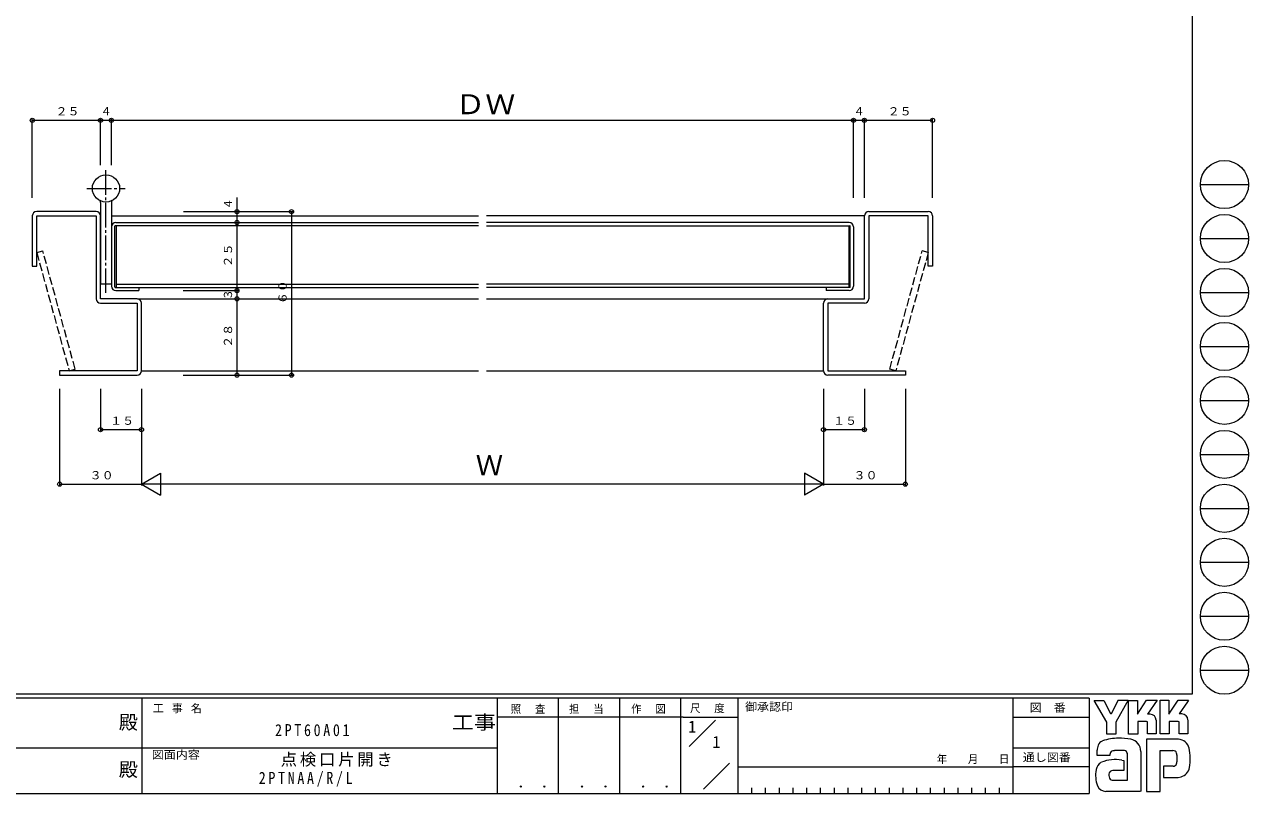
# Model space of a CAD drawing. Units: millimetres on the paper. Extents: x -420 to 373, y -297 to 267.
# Drawn here: x -75.8 to 372.9, y -297 to -14.9 of the extents above; entities that cross this region are included whole.
import ezdxf
from ezdxf.enums import TextEntityAlignment as Align

# ---------------------------------------------------------------- set-up
doc = ezdxf.new("R2010")
doc.units = ezdxf.units.MM
doc.linetypes.add('CHAIN2', pattern=[12, 9, -1, 1, -1])
doc.linetypes.add('DASHED3', pattern=[4, 3, -1])
for name, color, linetype, lineweight in [('0-4_YKK_12', 6, 'Continuous', 9), ('0-5_YSS_K', 7, 'Continuous', 9), ('0-A_YKK_W1', 7, 'Continuous', 9), ('0-B_YKK_W2', 2, 'DASHED3', 9), ('0-C_YKK_W4', 3, 'Continuous', 9), ('0-D_YKK_W3', 7, 'Continuous', 9)]:
    doc.layers.add(name, color=color, linetype=linetype, lineweight=lineweight)
doc.layers.add('0-6_YKK_13', color=3, linetype='Continuous')
doc.styles.add('ＭＳ ゴシック', font='')
doc.styles.get('ＭＳ ゴシック').set_extended_font_data('MS Gothic')

msp = doc.modelspace()

# ---------------------------------------------------------------- linework, layer by layer
at = {"layer": '0-4_YKK_12'}
for p, q in [((-72.875, -78.528), (-72.875, -49.528)), ((-47.875, -66.528), (-47.875, -49.528)), ((-43.875, -66.528), (-43.875, -49.528)), ((-43.875, -50.028), (228.124, -50.028)), ((228.124, -78.528), (228.124, -49.528)), ((228.124, -50.028), (232.124, -50.028)), ((232.124, -78.528), (232.124, -49.528)), ((232.124, -50.028), (257.124, -50.028)), ((257.124, -78.528), (257.124, -49.528)), ((2.125, -78.317), (2.125, -87.528)), ((-17.47, -83.528), (22.625, -83.528)), ((-17.47, -83.528), (2.625, -83.528)), ((22.125, -83.528), (22.125, -143.528)), ((2.125, -87.528), (2.125, -112.528)), ((-17.544, -112.528), (2.625, -112.528)), ((2.125, -112.528), (2.125, -115.528)), ((2.125, -115.528), (2.125, -143.528)), ((-17.624, -143.528), (22.625, -143.528)), ((-17.624, -143.528), (2.625, -143.528)), ((-62.875, -148.528), (-62.875, -184.028)), ((-47.875, -148.528), (-47.875, -164.028)), ((-32.875, -148.528), (-32.875, -184.028)), ((-32.875, -148.528), (-32.875, -184.028)), ((217.124, -148.528), (217.124, -184.028)), ((217.124, -148.528), (217.124, -184.028)), ((232.124, -148.528), (232.124, -164.028)), ((247.124, -148.528), (247.124, -184.028)), ((-47.875, -163.528), (-32.875, -163.528)), ((217.124, -163.528), (232.124, -163.528)), ((-62.875, -183.528), (-32.875, -183.528)), ((-32.875, -183.528), (-25.946, -179.528)), ((217.124, -183.528), (-32.875, -183.528)), ((-32.875, -183.528), (-25.946, -187.528)), ((-25.946, -179.528), (-25.946, -187.528)), ((210.196, -179.528), (210.196, -187.528)), ((217.124, -183.528), (210.196, -179.528)), ((217.124, -183.528), (210.196, -187.528)), ((217.124, -183.528), (247.124, -183.528))]:
    msp.add_line(p, q, dxfattribs=at)
msp.add_lwpolyline([(-72.875, -50.028), (-47.875, -50.028), (-43.875, -50.028)], dxfattribs=at)
for centre in [(-72.875, -50.028), (-47.875, -50.028), (-47.875, -50.028), (-43.875, -50.028), (-43.875, -50.028), (228.124, -50.028), (228.124, -50.028), (232.124, -50.028), (232.124, -50.028), (257.124, -50.028), (2.125, -83.528), (22.125, -83.528), (2.125, -87.528), (2.125, -87.528), (2.125, -112.528), (2.125, -112.528), (2.125, -115.528), (2.125, -115.528), (2.125, -143.528), (22.125, -143.528), (-47.875, -163.528), (-32.875, -163.528), (217.124, -163.528), (232.124, -163.528), (-62.875, -183.528), (247.124, -183.528)]:
    msp.add_circle(centre, 0.75, dxfattribs=at)
at = {"layer": '0-5_YSS_K'}
for p, q in [((352.3, 264.4), (352.3, -260.6)), ((355.276, -73.616), (372.916, -73.616)), ((355.276, -93.412), (372.916, -93.412)), ((355.276, -113.208), (372.916, -113.208)), ((355.276, -133.004), (372.916, -133.004)), ((355.276, -152.8), (372.916, -152.8)), ((355.276, -172.596), (372.916, -172.596)), ((355.276, -192.392), (372.916, -192.392)), ((355.276, -212.188), (372.916, -212.188)), ((355.276, -231.984), (372.916, -231.984)), ((355.276, -251.78), (372.916, -251.78)), ((352.3, -260.6), (-417.7, -260.6)), ((314.5, -262), (-417.7, -262)), ((-32.7, -262), (-32.7, -297)), ((97.5, -262), (97.5, -297)), ((119.9, -262), (119.9, -297)), ((142.3, -262), (142.3, -297)), ((164.7, -262), (164.7, -297)), ((185.7, -262), (185.7, -297)), ((286.5, -262), (286.5, -297)), ((314.5, -262), (314.5, -297)), ((319.851, -262.906), (322.364, -267.609)), ((325.136, -262.798), (322.581, -267.771)), ((328.762, -262.798), (324.229, -270.826)), ((325.136, -262.798), (328.762, -262.798)), ((328.96, -275.231), (328.96, -262.825)), ((328.96, -262.825), (332.176, -262.825)), ((332.176, -267.923), (335.555, -262.771)), ((332.176, -262.825), (332.176, -267.923)), ((335.555, -262.771), (339.38, -262.771)), ((339.38, -262.771), (335.84, -267.906)), ((340.474, -275.123), (340.474, -262.717)), ((340.474, -262.717), (343.745, -262.717)), ((343.745, -267.908), (347.178, -262.717)), ((343.745, -262.717), (343.745, -267.908)), ((347.178, -262.717), (350.962, -262.717)), ((350.583, -263.365), (347.461, -267.825)), ((350.962, -262.717), (350.583, -263.365)), ((165.684, -268.999), (97.5, -268.999)), ((165.684, -268.999), (185.7, -268.999)), ((286.5, -269), (314.5, -269)), ((322.364, -267.609), (322.581, -267.771)), ((336.879, -267.906), (335.84, -267.906)), ((348.501, -267.825), (347.461, -267.825)), ((167.87, -279.736), (177.564, -270.043)), ((320.932, -275.258), (320.932, -270.799)), ((324.229, -270.826), (324.229, -275.258)), ((335.474, -270.582), (332.284, -270.582)), ((332.284, -270.582), (332.284, -275.231)), ((335.906, -270.744), (335.474, -270.582)), ((335.906, -275.15), (335.906, -270.744)), ((339.042, -270.069), (339.042, -275.15)), ((347.502, -275.096), (347.502, -270.717)), ((350.664, -270.069), (350.664, -275.096)), ((324.229, -275.258), (320.932, -275.258)), ((332.284, -275.231), (328.96, -275.231)), ((335.528, -277.096), (335.528, -296.206)), ((347.124, -277.096), (335.528, -277.096)), ((339.042, -275.15), (335.906, -275.15)), ((343.88, -275.123), (340.474, -275.123)), ((347.502, -275.046), (347.553, -275.096)), ((350.664, -275.096), (347.502, -275.096)), ((-160.1, -280.199), (-31.3, -280.199)), ((-31.3, -280.199), (97.5, -280.199)), ((286.5, -280.199), (314.5, -280.199)), ((327.446, -281.205), (323.748, -281.275)), ((328.527, -292.071), (328.527, -282.34)), ((333.42, -281.583), (333.42, -296.179)), ((340.555, -296.206), (340.555, -281.259)), ((340.555, -281.259), (345.204, -281.259)), ((173.172, -295.345), (182.696, -285.821)), ((326.473, -284.773), (327.176, -284.935)), ((327.176, -284.935), (327.176, -288.53)), ((341.772, -286.989), (341.772, -291.125)), ((345.313, -286.989), (341.772, -286.989)), ((346.673, -282.756), (346.691, -285.391)), ((185.7, -287.2), (286.5, -287.2)), ((314.5, -287.199), (286.5, -287.199)), ((327.176, -288.53), (323.181, -288.535)), ((341.772, -291.125), (347.097, -291.125)), ((347.097, -291.125), (348.178, -290.882)), ((190.74, -294.9), (190.74, -297)), ((195.78, -294.9), (195.78, -297)), ((200.82, -294.9), (200.82, -297)), ((205.86, -294.9), (205.86, -297)), ((210.9, -294.9), (210.9, -297)), ((215.94, -294.9), (215.94, -297)), ((220.98, -294.9), (220.98, -297)), ((226.02, -294.9), (226.02, -297)), ((231.06, -294.9), (231.06, -297)), ((236.1, -294.9), (236.1, -297)), ((241.14, -294.9), (241.14, -297)), ((246.18, -294.9), (246.18, -297)), ((251.22, -294.9), (251.22, -297)), ((256.26, -294.9), (256.26, -297)), ((261.3, -294.9), (261.3, -297)), ((266.34, -294.9), (266.34, -297)), ((271.38, -294.9), (271.38, -297)), ((276.42, -294.9), (276.42, -297)), ((281.46, -294.9), (281.46, -297)), ((322.905, -292.071), (328.527, -292.071)), ((328.095, -292.071), (328.446, -292.071)), ((328.527, -292.07), (328.528, -292.071)), ((-417.7, -297), (314.5, -297)), ((322.067, -296.26), (320.58, -296.26)), ((333.095, -296.233), (322.067, -296.26)), ((333.42, -296.179), (333.095, -296.233)), ((335.528, -296.206), (339.771, -296.206)), ((339.771, -296.206), (340.555, -296.206))]:
    msp.add_line(p, q, dxfattribs=at)
for points in [[(320.932, -270.799), (316.337, -262.906), (319.851, -262.906)], [(347.502, -270.717), (347.069, -270.555), (343.88, -270.555), (343.88, -275.123)], [(322.067, -283.07), (317.418, -283.07), (317.418, -281.141)]]:
    msp.add_lwpolyline(points, dxfattribs=at)
for centre in [(364.096, -73.616), (364.096, -93.412), (364.096, -113.208), (364.096, -133.004), (364.096, -152.8), (364.096, -172.596), (364.096, -192.392), (364.096, -212.188), (364.096, -231.984), (364.096, -251.78)]:
    msp.add_circle(centre, 8.82, dxfattribs=at)
for centre, radius, start, end in [((336.879, -270.069), 2.163, 0.00165, 89.99603), ((348.5, -269.988), 2.163, 0.00165, 89.99603), ((320.106, -280.055), 2.444, 109.02126, 161.51263), ((325.222, -294.401), 17.68, 89.89165, 109.30847), ((325.741, -297.463), 20.748, 78.78009, 91.46938), ((329.03, -281.496), 4.449, 40.66422, 80.31693), ((346.972, -281.44), 4.341, 14.44571, 87.08746), ((322.459, -281.166), 5.037, 158.41083, 179.71774), ((324.175, -283.007), 2.109, 138.46381, 181.71359), ((323.615, -282.971), 1.701, 85.50551, 126.78038), ((326.956, -282.754), 1.625, 14.75519, 72.44994), ((328.809, -281.485), 4.612, 358.78058, 38.76563), ((345.365, -282.479), 1.229, 16.43123, 96.91661), ((343.031, -283.208), 3.673, 4.93422, 17.03551), ((330.666, -284.187), 20.86, 350.99026, 10.67624), ((320.927, -288.927), 3.908, 121.8271, 169.08475), ((324.02, -297.854), 13.309, 79.38097, 112.05824), ((345.314, -285.684), 1.306, 269.95467, 342.90144), ((343.01, -285.041), 3.697, 343.6902, 354.75362), ((327.949, -290.395), 11.082, 168.76372, 199.80078), ((324.082, -290.328), 2.369, 171.08202, 216.71922), ((323.19, -289.979), 1.445, 90.33952, 178.03638), ((347.035, -286.745), 4.291, 285.4429, 349.90448), ((320.94, -292.443), 3.823, 207.31435, 263.59464), ((323.15, -290.565), 1.526, 230.97279, 260.7549)]:
    msp.add_arc(centre, radius, start, end, dxfattribs=at)
at = {"layer": '0-A_YKK_W1'}
for p, q in [((-72.875, -85.128), (-72.875, -103.528)), ((-49.475, -83.528), (-71.275, -83.528)), ((-71.275, -103.528), (-71.275, -85.128)), ((-71.275, -85.128), (-49.475, -85.128)), ((-49.475, -85.128), (-49.475, -115.528)), ((-47.875, -115.528), (-47.875, -85.128)), ((232.124, -115.528), (232.124, -85.128)), ((233.724, -83.528), (255.524, -83.528)), ((233.724, -85.128), (233.724, -115.528)), ((255.524, -85.128), (233.724, -85.128)), ((255.524, -103.528), (255.524, -85.128)), ((257.124, -85.128), (257.124, -103.528)), ((-43.875, -89.128), (-43.875, -110.928)), ((-42.675, -111.128), (-42.675, -88.928)), ((90.625, -88.728), (-42.475, -88.728)), ((-42.275, -87.528), (90.625, -87.528)), ((-42.175, -88.728), (-42.175, -111.328)), ((226.524, -87.528), (93.625, -87.528)), ((93.625, -88.728), (226.724, -88.728)), ((226.424, -88.728), (226.424, -111.328)), ((226.924, -111.128), (226.924, -88.928)), ((228.124, -89.128), (228.124, -110.928)), ((-72.875, -103.528), (-71.275, -103.528)), ((257.124, -103.528), (255.524, -103.528)), ((-42.475, -111.328), (90.625, -111.328)), ((-42.175, -110.128), (90.625, -110.128)), ((-33.875, -111.328), (-33.875, -112.528)), ((226.424, -110.128), (93.625, -110.128)), ((226.724, -111.328), (93.625, -111.328)), ((218.124, -111.328), (218.124, -112.528)), ((-34.475, -115.528), (-47.875, -115.528)), ((-42.275, -112.528), (-33.875, -112.528)), ((226.524, -112.528), (218.124, -112.528)), ((218.724, -115.528), (232.124, -115.528)), ((-47.875, -117.128), (-34.475, -117.128)), ((-34.475, -117.128), (-34.475, -141.928)), ((-32.875, -141.928), (-32.875, -117.128)), ((217.124, -141.928), (217.124, -117.128)), ((232.124, -117.128), (218.724, -117.128)), ((218.724, -117.128), (218.724, -141.928)), ((-34.475, -141.928), (-62.875, -141.928)), ((-62.875, -141.928), (-62.875, -143.528)), ((-62.875, -143.528), (-34.475, -143.528)), ((218.724, -141.928), (247.124, -141.928)), ((247.124, -143.528), (218.724, -143.528)), ((247.124, -141.928), (247.124, -143.528))]:
    msp.add_line(p, q, dxfattribs=at)
for centre, radius, start, end in [((-71.275, -85.128), 1.6, 90, 180), ((-49.475, -85.128), 1.6, 0, 90), ((233.724, -85.128), 1.6, 90, 180), ((255.524, -85.128), 1.6, 0, 90), ((-42.275, -89.128), 1.6, 90, 180), ((-42.475, -88.928), 0.2, 90, 180), ((226.524, -89.128), 1.6, 0, 90), ((226.724, -88.928), 0.2, 0, 90), ((-42.275, -110.928), 1.6, 180, 270), ((-42.475, -111.128), 0.2, 180, 270), ((226.524, -110.928), 1.6, 270, 0), ((226.724, -111.128), 0.2, 270, 0), ((-47.875, -115.528), 1.6, 180, 270), ((-34.475, -117.128), 1.6, 0, 90), ((218.724, -117.128), 1.6, 90, 180), ((232.124, -115.528), 1.6, 270, 0), ((-34.475, -141.928), 1.6, 270, 0), ((218.724, -141.928), 1.6, 180, 270)]:
    msp.add_arc(centre, radius, start, end, dxfattribs=at)
at = {"layer": '0-B_YKK_W2'}
for p, q in [((-71.275, -98.53), (-69.057, -97.921)), ((-71.275, -98.53), (-59.375, -141.928)), ((-57.157, -141.319), (-69.057, -97.921)), ((241.406, -141.319), (253.306, -97.921)), ((255.524, -98.53), (243.624, -141.928)), ((255.524, -98.53), (253.306, -97.921)), ((-59.375, -141.928), (-57.157, -141.319)), ((243.624, -141.928), (241.406, -141.319))]:
    msp.add_line(p, q, dxfattribs=at)
at = {"layer": '0-C_YKK_W4', "linetype": 'CHAIN2'}
for p, q in [((-45.875, -113.366), (-45.875, -68.028)), ((-52.875, -75.028), (-38.875, -75.028))]:
    msp.add_line(p, q, dxfattribs=at)
at = {"layer": '0-C_YKK_W4'}
for p, q in [((-47.875, -80.224), (-47.875, -110.028)), ((-43.875, -80.224), (-43.875, -110.028)), ((-47.875, -110.028), (-43.875, -110.028))]:
    msp.add_line(p, q, dxfattribs=at)
msp.add_circle((-45.875, -75.028), 5, dxfattribs=at)
for centre, start, end in [((-48.875, -80.224), 0, 60), ((-42.875, -80.224), 119.99998, 180)]:
    msp.add_arc(centre, 1, start, end, dxfattribs=at)
at = {"layer": '0-D_YKK_W3'}
for p, q in [((-43.875, -85.128), (90.625, -85.128)), ((232.124, -85.128), (93.625, -85.128)), ((-34.375, -115.528), (90.625, -115.528)), ((93.625, -115.528), (218.624, -115.528)), ((-32.875, -141.928), (90.625, -141.928)), ((93.625, -141.928), (217.124, -141.928))]:
    msp.add_line(p, q, dxfattribs=at)

# ---------------------------------------------------------------- texts
at = {"layer": '0-4_YKK_12', "style": 'ＭＳ ゴシック', "width": 1.1}
msp.add_text('ＤＷ', height=7.331, dxfattribs=at).set_placement((82.161, -50.028), align=Align.BOTTOM_LEFT)
at = {"layer": '0-4_YKK_12', "color": 7, "style": 'ＭＳ ゴシック', "width": 1.1}
for s, p in [('２５', (-64.356, -49.128)), ('２５', (240.642, -49.128)), ('１５', (-44.356, -162.628)), ('１５', (220.642, -162.628)), ('３０', (-51.856, -182.628)), ('３０', (228.142, -182.628))]:
    msp.add_text(s, height=2.933, dxfattribs=at).set_placement(p, align=Align.BOTTOM_LEFT)
at = {"layer": '0-4_YKK_12', "color": 7, "style": 'ＭＳ ゴシック'}
for p in [(-47.856, -49.128), (228.142, -49.128)]:
    msp.add_text('４', height=2.933, dxfattribs=at).set_placement(p, align=Align.BOTTOM_LEFT)
for s, p in [('４', (1.225, -82.699)), ('３', (1.225, -116.009))]:
    msp.add_text(s, height=2.933, rotation=90, dxfattribs=at).set_placement(p, align=Align.BOTTOM_LEFT)
at = {"layer": '0-4_YKK_12', "color": 7, "style": 'ＭＳ ゴシック', "width": 1.1}
for s, p in [('２５', (1.225, -104.009)), ('６０', (21.225, -117.509)), ('２８', (1.225, -133.509))]:
    msp.add_text(s, height=2.933, rotation=90, dxfattribs=at).set_placement(p, align=Align.BOTTOM_LEFT)
at = {"layer": '0-4_YKK_12', "style": 'ＭＳ ゴシック'}
msp.add_text('Ｗ', height=7.331, dxfattribs=at).set_placement((89.661, -182.428), align=Align.BOTTOM_LEFT)
at = {"layer": '0-5_YSS_K', "style": 'ＭＳ ゴシック', "width": 1.1}
for s, p in [('御承認印', (188.367, -267.533)), ('図\u3000番', (292.698, -267.862)), ('図面内容', (-29.083, -285.148)), ('通し図番', (290.179, -286.085))]:
    msp.add_text(s, height=2.933, dxfattribs=at).set_placement(p, align=Align.BOTTOM_LEFT)
at = {"layer": '0-5_YSS_K', "color": 2, "style": 'ＭＳ ゴシック'}
for p in [(-41.182, -274.956), (-41.182, -292.278)]:
    msp.add_text('殿', height=5.132, dxfattribs=at).set_placement(p, align=Align.BOTTOM_LEFT)
at = {"layer": '0-5_YSS_K', "color": 2, "style": 'ＭＳ ゴシック', "width": 1.15}
msp.add_text('工事', height=5.132, dxfattribs=at).set_placement((80.931, -274.956), align=Align.BOTTOM_LEFT)
at = {"layer": '0-5_YSS_K', "color": 3, "style": 'ＭＳ ゴシック', "width": 1.15}
for p in [(101.955, -295.946), (124.355, -295.946), (146.755, -295.946)]:
    msp.add_text(' ． ．', height=3.666, dxfattribs=at).set_placement(p, align=Align.BOTTOM_LEFT)
at = {"layer": '0-5_YSS_K', "char_height": 2.933, "attachment_point": 7, "style": 'ＭＳ ゴシック'}
for s, insert in [('\\T1.16;工\\~事\\~名', (-28.688, -267.533)), ('\\T1.17;\\W0.95;照\\~\\~査', (102.489, -267.78)), ('\\T1.17;\\W0.95;担\\~\\~当', (123.855, -267.78)), ('\\T1.17;\\W0.95;作\\~\\~図', (146.62, -267.762)), ('\\T1.17;\\W0.95;尺\\~\\~度', (168.212, -267.537)), ('\\T1.2;\\W0.95;年\\~\\~\\~月\\~\\~\\~日', (258.676, -286.169))]:
    msp.add_mtext(s, dxfattribs=dict(at, insert=insert))
at = {"layer": '0-6_YKK_13', "style": 'ＭＳ ゴシック'}
for p in [(167.5, -275.999), (176.367, -281.599)]:
    msp.add_text('1', height=4.399, dxfattribs=at).set_placement(p, align=Align.BOTTOM_LEFT)
at = {"layer": '0-6_YKK_13', "char_height": 4.399, "attachment_point": 7, "style": 'ＭＳ ゴシック'}
for s, insert in [('\\T1.39;\\W0.85;2PT60A01', (16.099, -275.999)), ('\\T1.17;点検口片開き', (18.163, -287.199)), ('\\T1.39;\\W0.85;2PTNAA/R/L', (10.136, -294.516))]:
    msp.add_mtext(s, dxfattribs=dict(at, insert=insert))

doc.saveas('drawing.dxf')
